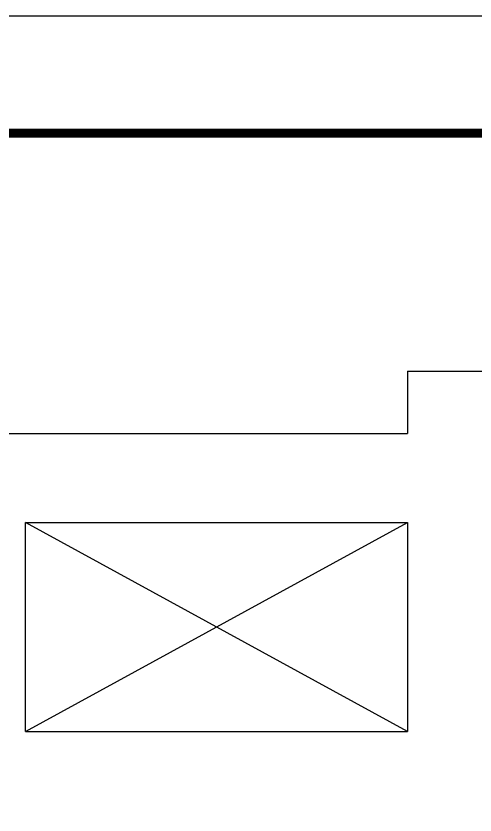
# Model space of a CAD drawing. Header units: inches. Extents: x -192760 to -100777, y -168280 to -114728.
# Drawn here: x -130784 to -129751, y -119676 to -117880 of the extents above; entities that cross this region are included whole.
import ezdxf

# ---------------------------------------------------------------- set-up
doc = ezdxf.new("R2010")
doc.units = ezdxf.units.IN
doc.header["$LTSCALE"] = 50
doc.header["$MEASUREMENT"] = 0
for name, color, linetype in [('TB', 7, 'Continuous'), ('가구', 1, 'Continuous'), ('도면층2', 2, 'Continuous'), ('도면층8', 8, 'Continuous')]:
    doc.layers.add(name, color=color, linetype=linetype)

msp = doc.modelspace()

# ---------------------------------------------------------------- linework, layer by layer
at = {"layer": 'TB', "const_width": 20.8}
msp.add_lwpolyline([(-137580.9, -129030.3), (-121186.4, -129030.3), (-121186.4, -118143.6), (-137580.9, -118143.6)], close=True, dxfattribs=at)
at = {"layer": '가구'}
msp.add_lwpolyline([(-137898.5, -117880.1), (-120887.7, -117880.1), (-120887.7, -129221.9), (-137898.5, -129221.9)], close=True, dxfattribs=at)
at = {"layer": '도면층2'}
for p, q in [((-129902.8, -118678.5), (-128012.8, -118678.5)), ((-129902.8, -118678.5), (-129902.8, -118818.5)), ((-132602.8, -118818.5), (-129902.8, -118818.5)), ((-130762.8, -119488.5), (-130762.8, -119018.5)), ((-130762.8, -119018.5), (-129902.8, -119018.5)), ((-129902.8, -119018.5), (-129902.8, -119488.5)), ((-130762.8, -119488.5), (-129902.8, -119488.5))]:
    msp.add_line(p, q, dxfattribs=at)
at = {"layer": '도면층8'}
for p, q in [((-129902.8, -119488.5), (-130762.8, -119018.5)), ((-130762.8, -119488.5), (-129902.8, -119018.5))]:
    msp.add_line(p, q, dxfattribs=at)

doc.saveas('drawing.dxf')
